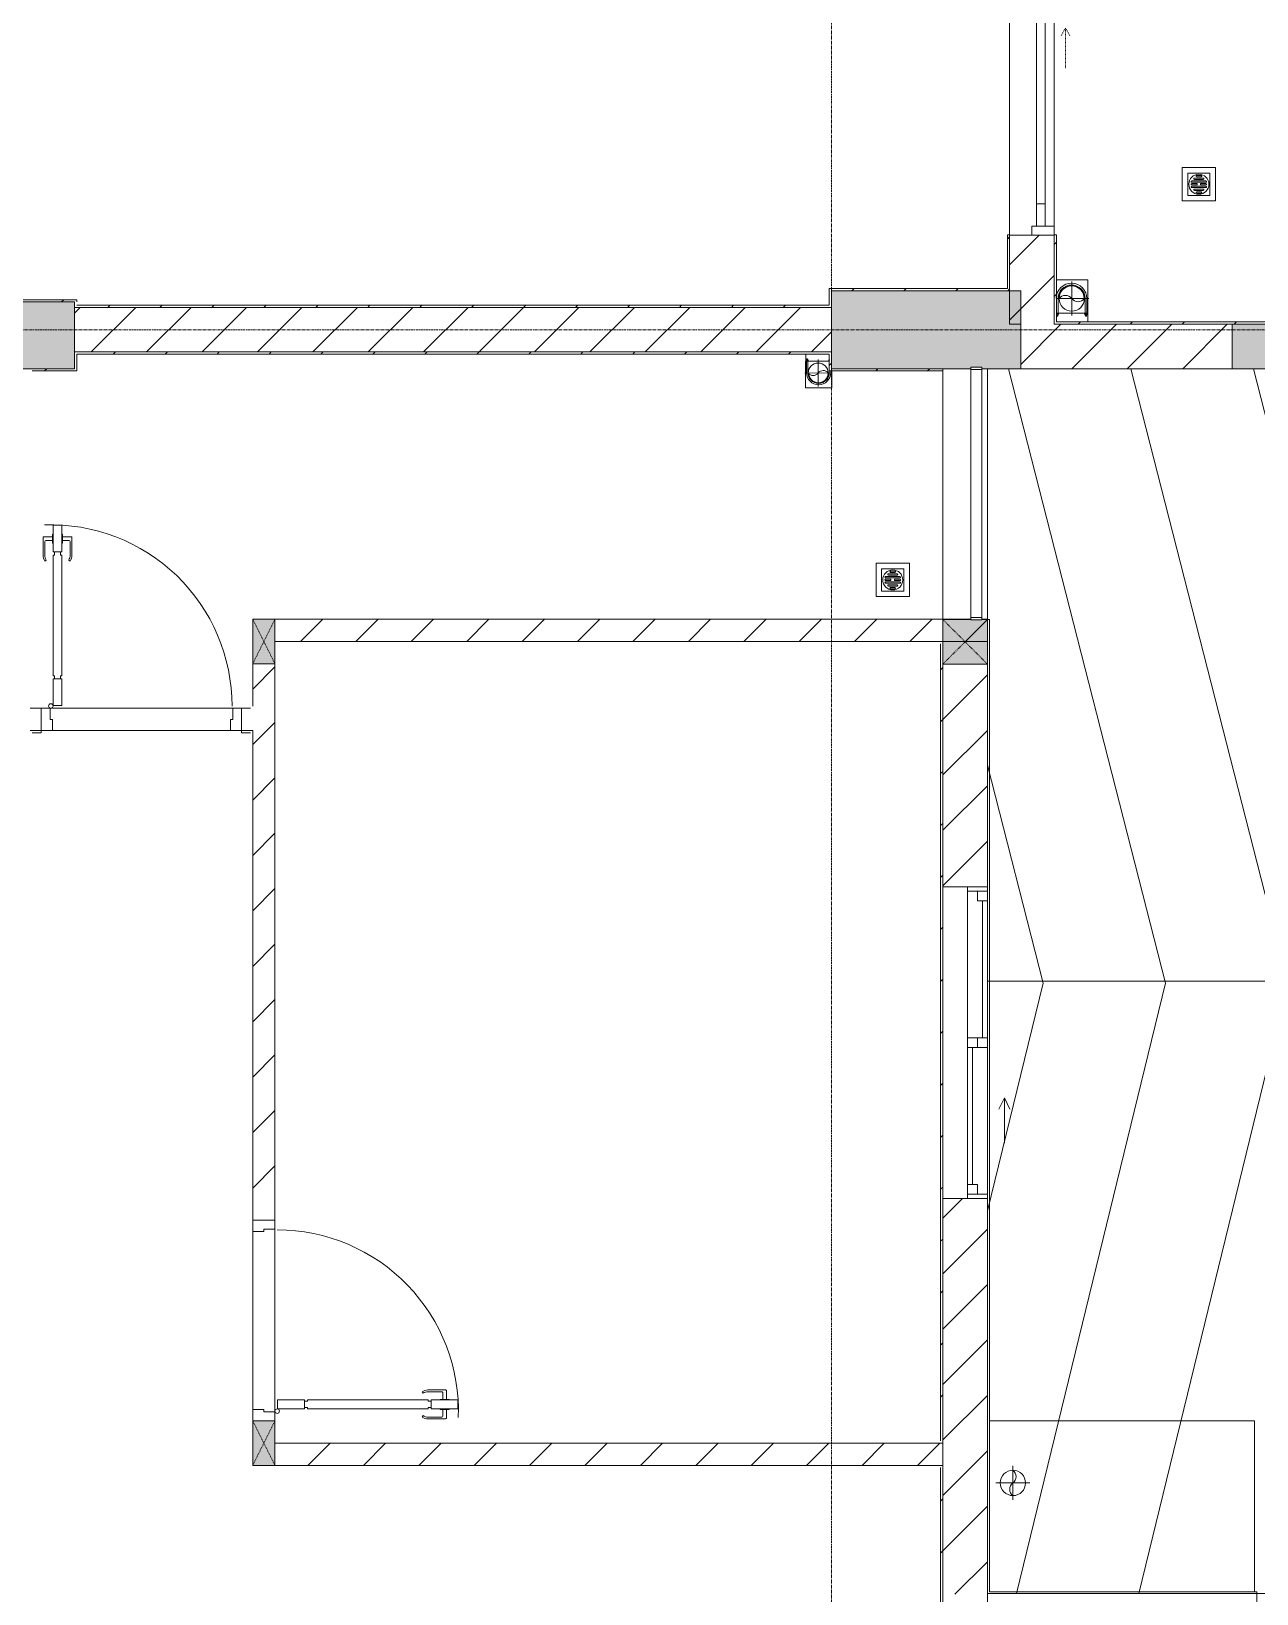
# Model space of a CAD drawing. Header units: millimetres. Extents: x 5359 to 218750, y -16347 to 109893.
# Drawn here: x 49158 to 54663, y 64260 to 71277 of the extents above; entities that cross this region are included whole.
import ezdxf

# ---------------------------------------------------------------- set-up
doc = ezdxf.new("R2010")
doc.units = ezdxf.units.MM
for name, pattern in [('Dash', [6, 3, -3]), ('Grid Line', [22.225, 12.7, -3.175, 3.175, -3.175]), ('IMPORT-CENTER _3_', [10.16, 6.35, -1.27, 1.27, -1.27]), ('IMPORT-Overhead', [3.96875, 2.38125, -1.5875])]:
    doc.linetypes.add(name, pattern=pattern)
for name, color, linetype, lineweight in [('0-1', 7, 'Continuous', 5), ('A-AREA-1', 41, 'IMPORT-Overhead', 9), ('A-DETL-GENF-1', 9, 'Continuous', 9), ('A-DETL-THIN', 151, 'Continuous', 9), ('A-DOOR', 31, 'Continuous', 9), ('A-DOOR-1', 9, 'Continuous', 9), ('A-DOOR-FRAM', 31, 'Continuous', 9), ('A-DOOR-HDLN', 31, 'Dash', 9), ('A-FLOR-1', 9, 'Continuous', 9), ('A-FLOR-HRAL-1', 9, 'Continuous', 9), ('A-GLAZ', 151, 'Continuous', 9), ('A-WALL', 113, 'Continuous', 9), ('A-WALL-1', 53, 'Continuous', 18), ('A-WALL-2', 9, 'Continuous', 9), ('A-WALL-3', 113, 'Continuous', 18), ('A-WALL-PATT-1', 10, 'Continuous', 9), ('A-WALL-PATT-2', 9, 'Continuous', 9), ('A-WALL-PATT-3', 111, 'Continuous', 9), ('G-IMPT', 8, 'Continuous', 9), ('G-IMPT-1', 8, 'IMPORT-CENTER _3_', 9), ('I-WALL-1', 53, 'Continuous', 18), ('M-EQPM', 50, 'Continuous', 9), ('S-COLS', 52, 'Continuous', 9), ('S-COLS-1', 253, 'Continuous', 5), ('S-COLS-2', 53, 'Continuous', 18), ('S-COLS-3', 9, 'Continuous', 9), ('S-COLS-4', 52, 'Continuous', 18), ('S-COLS-5', 52, 'Dash', 9), ('S-COLS-HDLN', 52, 'Dash', 9), ('S-COLS-HDLN-1', 9, 'Dash', 9), ('S-GRID-1', 1, 'Grid Line', 9)]:
    doc.layers.add(name, color=color, linetype=linetype, lineweight=lineweight)
pattern_1 = [(45, (0, 0), (-124.4508, 124.4508), [])]
pattern_2 = [(45, (0, 0), (-116.67262, 116.67262), [])]

# ---------------------------------------------------------------- blocks, each defined once
blk = doc.blocks.new('NCV_TKTC_KET CAU_rvt-1-TKCS_MB ĐỊNH VỊ CỔNG-HÀNG RÀO')
at = {"layer": 'S-COLS-1'}
for points in [[(53427.6, 69761.9), (53602.6, 69761.9), (53602.6, 70111.9), (52752.6, 70111.9), (52752.6, 69761.9), (53377.6, 69761.9), (53377.6, 69769), (53427.6, 69769)], [(48752.6, 69761.9), (49352.6, 69761.9), (49352.6, 70061.9), (48752.6, 70061.9)], [(54927.6, 69761.9), (54952.6, 69761.9), (54952.6, 69961.9), (54927.6, 69961.9), (54927.6, 69956.9), (54877.6, 69956.9), (54877.6, 69961.9), (54552.6, 69961.9), (54552.6, 69761.9), (54877.6, 69761.9)]]:
    blk.add_hatch(color=256, dxfattribs=at).paths.add_polyline_path(points)
at = {"layer": 'A-FLOR-1'}
blk.add_line((53452.6, 68636.9), (53452.6, 69761.9), dxfattribs=at)
at = {"layer": 'S-COLS-2'}
for p, q in [((52752.6, 70111.9), (52752.6, 69761.9)), ((53602.6, 70111.9), (52752.6, 70111.9)), ((53602.6, 69761.9), (53602.6, 70111.9)), ((49352.6, 70061.9), (48752.6, 70061.9)), ((49352.6, 69761.9), (49352.6, 70061.9)), ((54552.6, 69961.9), (54552.6, 69761.9)), ((54877.6, 69961.9), (54552.6, 69961.9)), ((48752.6, 69761.9), (49352.6, 69761.9)), ((52752.6, 69761.9), (53377.6, 69761.9)), ((53427.6, 69761.9), (53602.6, 69761.9)), ((54552.6, 69761.9), (54952.6, 69761.9))]:
    blk.add_line(p, q, dxfattribs=at)
blk = doc.blocks.new('DOOR_CW_01 CANH MO-PANEL KINH - DIW_01-900x2200-CỬA GỖ VÂN LAMINATE-553375-TKCS_MB ĐỊNH VỊ CỔNG-HÀNG RÀO')
at = {"layer": 'A-DETL-GENF-1'}
for p, q in [((-397, -182), (-397, -62)), ((-397, -62), (-357, -62)), ((-357, -62), (-357, -182)), ((-357, -182), (-397, -182)), ((-397, -196), (-391, -196)), ((-397, -738), (-397, -196)), ((-391, -196), (-391, -182)), ((-391, -182), (-363, -182)), ((-363, -182), (-363, -196)), ((-357, -196), (-363, -196)), ((-357, -196), (-357, -738)), ((-442, -737), (-442, -816.5)), ((-434, -799.5), (-434, -737)), ((-433.9, -711.2), (-427.3, -715.8)), ((-397, -738), (-391, -738)), ((-357, -752), (-397, -752)), ((-397, -752), (-397, -872)), ((-391, -752), (-391, -738)), ((-363, -752), (-391, -752)), ((-357, -738), (-363, -738)), ((-363, -738), (-363, -752)), ((-357, -872), (-357, -752)), ((-320.1, -711.2), (-326.7, -715.8)), ((-320, -799.5), (-320, -737)), ((-312, -737), (-312, -816.5)), ((-399, -820.5), (-438, -820.5)), ((-399, -803.5), (-430, -803.5)), ((-399, -792.2), (-399, -831.8)), ((-397, -792.2), (-399, -792.2)), ((-399, -831.8), (-397, -831.8)), ((-397, -792.2), (-397, -831.8)), ((-357, -792.2), (-357, -831.8)), ((-357, -792.2), (-355, -792.2)), ((-355, -831.8), (-357, -831.8)), ((-355, -792.2), (-355, -831.8)), ((-355, -803.5), (-324, -803.5)), ((-355, -820.5), (-316, -820.5)), ((-397, -872), (-357, -872))]:
    blk.add_line(p, q, dxfattribs=at)
blk.add_circle((-407, -60), 10, dxfattribs=at)
for centre, radius, start, end in [((-407, -60), 814, 268, 0), ((-397, -737), 45, 145, 180), ((-397, -737), 37, 145, 180), ((-357, -737), 37, 0, 35), ((-357, -737), 45, 360, 35), ((-438, -816.5), 4, 180, 270), ((-430, -799.5), 4, 180, 270), ((-324, -799.5), 4, 270, 0), ((-316, -816.5), 4, 270, 0)]:
    blk.add_arc(centre, radius, start, end, dxfattribs=at)
at = {"layer": 'A-DOOR-1'}
for p, q in [((-450, -50), (-450, 50)), ((-450, 50), (-400, 50)), ((-400, 50), (-400, 0)), ((400, 0), (400, 50)), ((400, 50), (450, 50)), ((450, 50), (450, -50)), ((-410, -50), (-450, -50)), ((-410, 0), (-410, -50)), ((-400, 0), (-410, 0)), ((-407, -50), (-382, -50)), ((410, 0), (400, 0)), ((410, -50), (410, 0)), ((450, -50), (410, -50))]:
    blk.add_line(p, q, dxfattribs=at)
blk = doc.blocks.new('Railing - 50 x 10mm-457210-TKCS_MB ĐỊNH VỊ CỔNG-HÀNG RÀO')
at = {"layer": 'A-FLOR-HRAL-1'}
for p, q in [((25, 5), (-25, 5)), ((-25, 5), (-25, -5)), ((25, -5), (25, 5)), ((-25, -5), (25, -5))]:
    blk.add_line(p, q, dxfattribs=at)
blk = doc.blocks.new('Railing - Railing-641410-TKCS_MB ĐỊNH VỊ CỔNG-HÀNG RÀO')
at = {"layer": 'A-FLOR-HRAL-1'}
for p, q in [((30469.2, 60498.3), (30469.2, 59383.3)), ((30519.2, 59383.3), (30519.2, 60498.3))]:
    blk.add_line(p, q, dxfattribs=at)
at = {"extrusion": (0, 0, -1), "zscale": -1}
for p in [(-30494.2, 60503.3), (-30494.2, 59378.3)]:
    blk.add_blockref('Railing - 50 x 10mm-457210-TKCS_MB ĐỊNH VỊ CỔNG-HÀNG RÀO', p, dxfattribs=at)
blk = doc.blocks.new('G1_SOF - BO TRU - 100x200-V26-TKCS_MB ĐỊNH VỊ CỔNG-HÀNG RÀO')
at = {"layer": 'S-COLS-3'}
blk.add_hatch(color=256, dxfattribs=at).paths.add_polyline_path([(-50, -100), (50, -100), (50, 100), (-50, 100)])
at = {"layer": 'S-COLS-2'}
for p, q in [((-50, 100), (50, 100)), ((-50, -100), (-50, 100)), ((50, 100), (50, -100)), ((50, -100), (-50, -100))]:
    blk.add_line(p, q, dxfattribs=at)
at = {"layer": 'S-COLS-HDLN-1'}
for p, q in [((50, -100), (-50, 100)), ((-50, -100), (50, 100))]:
    blk.add_line(p, q, dxfattribs=at)
blk = doc.blocks.new('DOOR_CW_01 CANH MO-PANEL KINH - DIG_01-900x2200-CỬA NHÔM KÍNH-400868-TKCS_MB ĐỊNH VỊ CỔNG-HÀNG RÀO')
at = {"layer": 'A-DETL-GENF-1'}
for p, q in [((-397, 872), (-357, 872)), ((-397, 752), (-397, 872)), ((-357, 872), (-357, 752)), ((-442, 737), (-442, 816.5)), ((-399, 820.5), (-438, 820.5)), ((-434, 799.5), (-434, 737)), ((-399, 803.5), (-430, 803.5)), ((-399, 831.8), (-397, 831.8)), ((-399, 792.2), (-399, 831.8)), ((-397, 792.2), (-399, 792.2)), ((-397, 792.2), (-397, 831.8)), ((-357, 792.2), (-357, 831.8)), ((-355, 831.8), (-357, 831.8)), ((-357, 792.2), (-355, 792.2)), ((-355, 792.2), (-355, 831.8)), ((-355, 820.5), (-316, 820.5)), ((-355, 803.5), (-324, 803.5)), ((-320, 799.5), (-320, 737)), ((-312, 737), (-312, 816.5)), ((-433.9, 711.2), (-427.3, 715.8)), ((-357, 752), (-397, 752)), ((-397, 738), (-391, 738)), ((-397, 738), (-397, 196)), ((-363, 752), (-391, 752)), ((-391, 752), (-391, 738)), ((-363, 738), (-363, 752)), ((-357, 738), (-363, 738)), ((-357, 196), (-357, 738)), ((-320.1, 711.2), (-326.7, 715.8)), ((-397, 196), (-391, 196)), ((-357, 182), (-397, 182)), ((-397, 182), (-397, 62)), ((-391, 196), (-391, 182)), ((-391, 182), (-363, 182)), ((-357, 196), (-363, 196)), ((-363, 182), (-363, 196)), ((-357, 62), (-357, 182)), ((-397, 62), (-357, 62))]:
    blk.add_line(p, q, dxfattribs=at)
blk.add_circle((-407, 60), 10, dxfattribs=at)
for centre, radius, start, end in [((-407, 60), 814, 360, 92), ((-438, 816.5), 4, 90, 180), ((-430, 799.5), 4, 90, 180), ((-324, 799.5), 4, 360, 90), ((-316, 816.5), 4, 0, 90), ((-397, 737), 45, 180, 215), ((-397, 737), 37, 180, 215), ((-357, 737), 37, 325, 0), ((-357, 737), 45, 325, 0)]:
    blk.add_arc(centre, radius, start, end, dxfattribs=at)
at = {"layer": 'A-DOOR-1'}
for p, q in [((-410, 50), (-450, 50)), ((-450, 50), (-450, -50)), ((-410, 0), (-410, 50)), ((-400, 0), (-410, 0)), ((-407, 50), (-382, 50)), ((-400, -50), (-400, 0)), ((410, 0), (400, 0)), ((400, 0), (400, -50)), ((450, 50), (410, 50)), ((410, 50), (410, 0)), ((450, -50), (450, 50)), ((-450, -50), (-400, -50)), ((400, -50), (450, -50))]:
    blk.add_line(p, q, dxfattribs=at)
blk = doc.blocks.new('NCV_TKTC_TANG 1_rvt-1-TKCS_MB ĐỊNH VỊ CỔNG-HÀNG RÀO')
at = {"layer": 'A-WALL-PATT-1'}
h = blk.add_hatch(dxfattribs=at)
h.set_pattern_fill('FP_2', color=256, style=0, pattern_type=2)
h.set_pattern_definition(pattern_1)
h.paths.add_polyline_path([(53452.6, 68536.9), (53452.6, 68636.9), (53427.6, 68636.9), (53427.6, 68634), (53377.6, 68634), (53377.6, 68636.9), (50252.6, 68636.9), (50252.6, 68536.9), (53427.6, 68536.9)])
h = blk.add_hatch(dxfattribs=at)
h.set_pattern_fill('FP_2', color=256, style=0, pattern_type=2)
h.set_pattern_definition(pattern_1)
h.paths.add_polyline_path([(50152.6, 64936.9), (50152.6, 64936.9), (50153, 65036.9), (50152.6, 65037.4)])
h.paths.add_polyline_path([(50152.6, 65937.4), (50252.6, 65937.4), (50252.6, 68436.9), (50152.6, 68436.9), (50152.6, 66497.8)])
h = blk.add_hatch(dxfattribs=at)
h.set_pattern_fill('FP_2', color=256, style=0, pattern_type=2)
h.set_pattern_definition(pattern_1)
h.paths.add_polyline_path([(50152.6, 64836.9), (50152.6, 64837), (50152.6, 64936.9)])
h.paths.add_polyline_path([(50252.6, 64836.9), (53252.6, 64836.9), (53252.6, 64936.9), (50252.6, 64936.9)])
at = {"layer": 'A-WALL-PATT-2'}
h = blk.add_hatch(dxfattribs=at)
h.set_pattern_fill('FP_3', color=256, style=0, pattern_type=2)
h.set_pattern_definition(pattern_2)
h.paths.add_polyline_path([(53542.6, 70121.9), (53552.6, 70121.9), (53552.6, 70362.4), (53542.6, 70362.4)])
h.paths.add_polyline_path([(53552.6, 72862.4), (53552.6, 73226.9), (53542.6, 73226.9), (53542.6, 72862.4)])
h = blk.add_hatch(dxfattribs=at)
h.set_pattern_fill('FP_3', color=256, style=0, pattern_type=2)
h.set_pattern_definition(pattern_2)
h.paths.add_polyline_path([(53752.6, 69961.9), (53762.6, 69961.9), (53762.6, 70362.4), (53752.6, 70361.9)])
h.paths.add_polyline_path([(53762.6, 72862.4), (53762.6, 73226.9), (53752.6, 73226.9), (53752.6, 72862.4)])
h = blk.add_hatch(dxfattribs=at)
h.set_pattern_fill('FP_3', color=256, style=0, pattern_type=2)
h.set_pattern_definition(pattern_2)
h.paths.add_polyline_path([(52752.6, 70111.9), (53552.6, 70111.9), (53552.6, 70121.9), (52742.6, 70121.9), (52742.6, 70111.9)])
h = blk.add_hatch(dxfattribs=at)
h.set_pattern_fill('FP_3', color=256, style=0, pattern_type=2)
h.set_pattern_definition(pattern_2)
h.paths.add_polyline_path([(49362.6, 70061.9), (49362.6, 70071.9), (48752.6, 70071.9), (48752.6, 70061.9), (49352.6, 70061.9)])
h = blk.add_hatch(dxfattribs=at)
h.set_pattern_fill('FP_3', color=256, style=0, pattern_type=2)
h.set_pattern_definition(pattern_2)
h.paths.add_polyline_path([(52742.6, 70036.9), (52742.6, 70046.9), (49362.6, 70046.9), (49362.6, 70036.9), (52565.7, 70036.9)])
h = blk.add_hatch(dxfattribs=at)
h.set_pattern_fill('FP_3', color=256, style=0, pattern_type=2)
h.set_pattern_definition(pattern_2)
h.paths.add_polyline_path([(53762.6, 69961.9), (54742.6, 69961.9), (54742.6, 69971.9), (53762.6, 69971.9)])
h = blk.add_hatch(dxfattribs=at)
h.set_pattern_fill('FP_3', color=256, style=0, pattern_type=2)
h.set_pattern_definition(pattern_2)
h.paths.add_polyline_path([(52742.6, 69826.9), (52752.6, 69826.9), (52752.6, 69836.9), (49352.6, 69836.9), (49352.6, 69826.9), (52565.7, 69826.9)])
h = blk.add_hatch(dxfattribs=at)
h.set_pattern_fill('FP_3', color=256, style=0, pattern_type=2)
h.set_pattern_definition(pattern_2)
h.paths.add_polyline_path([(52752.6, 69751.9), (52752.6, 69826.9), (52742.6, 69826.9), (52742.6, 69751.9)])
h = blk.add_hatch(dxfattribs=at)
h.set_pattern_fill('FP_3', color=256, style=0, pattern_type=2)
h.set_pattern_definition(pattern_2)
h.paths.add_polyline_path([(49162.6, 69751.9), (49352.6, 69751.9), (49352.6, 69761.9), (49162.6, 69761.9)])
h = blk.add_hatch(dxfattribs=at)
h.set_pattern_fill('FP_3', color=256, style=0, pattern_type=2)
h.set_pattern_definition(pattern_2)
h.paths.add_polyline_path([(53170.9, 69751.9), (53252.6, 69751.9), (53252.6, 69761.9), (52752.6, 69761.9), (52752.6, 69751.9)])
h = blk.add_hatch(dxfattribs=at)
h.set_pattern_fill('FP_3', color=256, style=0, pattern_type=2)
h.set_pattern_definition(pattern_2)
h.paths.add_polyline_path([(53242.6, 64936.9), (53252.6, 64936.9), (53252.6, 68526.9), (53242.6, 68526.9), (53242.6, 64946.9)])
h = blk.add_hatch(dxfattribs=at)
h.set_pattern_fill('FP_3', color=256, style=0, pattern_type=2)
h.set_pattern_definition(pattern_2)
h.paths.add_polyline_path([(53252.6, 61962), (53252.6, 62085.3), (53242.6, 62085.3), (53242.6, 61962)])
h.paths.add_polyline_path([(53242.6, 63885.3), (53252.6, 63885.3), (53252.6, 64826.9), (53242.6, 64826.9), (53242.6, 64032.2)])
at = {"layer": 'A-FLOR-1'}
for p, q in [((53552.6, 70362.4), (53552.6, 72861.9)), ((53552.6, 72860.3), (53552.6, 70362.4)), ((53752.6, 70401.9), (53752.6, 71561.9)), ((53252.6, 68526.9), (53252.6, 68536.9)), ((50052.6, 68136.9), (49252.6, 68136.9)), ((50252.6, 65897.4), (50252.6, 65077.4)), ((50152.6, 65087.4), (50152.6, 65887.4)), ((53252.6, 64826.9), (53252.6, 64836.9))]:
    blk.add_line(p, q, dxfattribs=at)
at = {"layer": 'A-WALL-1'}
for p, q in [((53377.6, 68636.9), (53252.6, 68636.9)), ((53452.6, 68636.9), (53427.6, 68636.9)), ((53452.6, 68536.9), (53452.6, 68636.9)), ((50252.6, 68536.9), (53452.6, 68536.9)), ((50152.6, 68436.9), (50152.6, 68247)), ((49202.6, 68236.9), (49152.6, 68236.9)), ((50142.6, 68236.9), (50102.6, 68236.9)), ((49152.6, 68136.9), (49162.6, 68136.9)), ((50152.6, 64936.9), (50152.6, 64836.9)), ((53252.6, 64936.9), (50252.6, 64936.9)), ((53252.6, 64836.9), (53252.6, 64936.9)), ((50252.6, 64836.9), (53252.6, 64836.9))]:
    blk.add_line(p, q, dxfattribs=at)
at = {"layer": 'A-WALL-2'}
for p, q in [((53252.6, 68636.9), (53252.6, 69751.9)), ((53452.6, 69761.9), (53452.6, 68636.9)), ((53252.6, 68636.9), (50252.6, 68636.9)), ((50252.6, 65937.4), (50252.6, 68436.9)), ((49242.6, 68236.9), (50062.6, 68236.9)), ((49202.6, 68137), (49162.6, 68137)), ((49162.6, 68136.9), (49202.6, 68136.9)), ((50052.6, 68136.9), (49252.6, 68136.9)), ((50152.6, 68137), (50102.6, 68137)), ((50102.6, 68136.9), (50152.6, 68136.9)), ((50152.6, 68127), (50152.6, 68137)), ((50152.6, 68127), (50152.6, 65937.4)), ((50252.6, 65897.4), (50252.6, 65077.4)), ((50152.6, 65087.4), (50152.6, 65887.4)), ((50152.6, 65037.4), (50152.6, 64936.9))]:
    blk.add_line(p, q, dxfattribs=at)
at = {"layer": 'I-WALL-1'}
for p, q in [((53542.6, 70362.4), (53542.6, 70121.9)), ((53552.6, 70362.4), (53542.6, 70362.4)), ((53552.6, 70121.9), (53552.6, 70362.4)), ((53762.6, 70362.4), (53752.6, 70362.4)), ((53752.6, 70361.9), (53752.6, 69961.9)), ((53762.6, 69971.9), (53762.6, 70362.4)), ((53542.6, 70121.9), (52742.6, 70121.9)), ((52742.6, 70121.9), (52742.6, 70111.9)), ((52742.6, 70111.9), (52742.6, 70046.9)), ((52752.6, 70111.9), (53552.6, 70111.9)), ((52752.6, 70036.9), (52752.6, 70111.9)), ((53552.6, 70111.9), (53552.6, 70121.9)), ((49362.6, 70071.9), (48752.6, 70071.9)), ((48752.6, 70061.9), (49352.6, 70061.9)), ((49362.6, 70061.9), (49362.6, 70071.9)), ((52742.6, 70046.9), (49362.6, 70046.9)), ((49362.6, 70036.9), (52742.6, 70036.9)), ((52742.6, 70036.9), (52752.6, 70036.9)), ((53752.6, 69961.9), (53762.6, 69961.9)), ((54742.6, 69971.9), (53762.6, 69971.9)), ((53762.6, 69961.9), (54742.6, 69961.9)), ((52752.6, 69836.9), (49352.6, 69836.9)), ((49352.6, 69836.9), (49352.6, 69826.9)), ((49352.6, 69826.9), (49352.6, 69761.9)), ((49362.6, 69826.9), (52742.6, 69826.9)), ((49362.6, 69751.9), (49362.6, 69826.9)), ((52742.6, 69826.9), (52742.6, 69751.9)), ((52752.6, 69826.9), (52752.6, 69836.9)), ((52752.6, 69761.9), (52752.6, 69826.9)), ((49352.6, 69761.9), (49162.6, 69761.9)), ((49162.6, 69751.9), (49352.6, 69751.9)), ((49352.6, 69751.9), (49362.6, 69751.9)), ((52742.6, 69751.9), (52752.6, 69751.9)), ((53252.6, 69761.9), (52752.6, 69761.9)), ((52752.6, 69751.9), (53252.6, 69751.9)), ((53252.6, 69751.9), (53252.6, 69761.9)), ((53242.6, 68526.9), (53242.6, 64946.9)), ((53252.6, 64936.9), (53252.6, 68526.9)), ((49202.6, 68127), (49202.6, 68136.9)), ((50102.6, 68136.9), (50102.6, 68127)), ((49162.6, 68127), (49202.6, 68127)), ((50102.6, 68127), (50143, 68127)), ((53242.6, 64936.9), (53252.6, 64936.9)), ((53242.6, 64826.9), (53242.6, 63885.3)), ((53252.6, 63885.3), (53252.6, 64826.9))]:
    blk.add_line(p, q, dxfattribs=at)
at = {"layer": 'A-DOOR-1'}
blk.add_blockref('DOOR_CW_01 CANH MO-PANEL KINH - DIG_01-900x2200-CỬA NHÔM KÍNH-400868-TKCS_MB ĐỊNH VỊ CỔNG-HÀNG RÀO', (49652.6, 68186.9), dxfattribs=at)
at = {"layer": 'A-DOOR-1', "rotation": 90.00000000000118}
blk.add_blockref('DOOR_CW_01 CANH MO-PANEL KINH - DIW_01-900x2200-CỬA GỖ VÂN LAMINATE-553375-TKCS_MB ĐỊNH VỊ CỔNG-HÀNG RÀO', (50202.6, 65487.4), dxfattribs=at)
at = {"layer": 'A-FLOR-HRAL-1'}
blk.add_blockref('Railing - Railing-641410-TKCS_MB ĐỊNH VỊ CỔNG-HÀNG RÀO', (22908.5, 9260.7), dxfattribs=at)
at = {"layer": 'S-COLS-3', "rotation": 180}
for p in [(50202.6, 68536.9), (50202.6, 64936.9)]:
    blk.add_blockref('G1_SOF - BO TRU - 100x200-V26-TKCS_MB ĐỊNH VỊ CỔNG-HÀNG RÀO', p, dxfattribs=at)
blk = doc.blocks.new('1_FAMILY RVT - W01-WxH 1400x1400xmm-389822-TKCS_MB ĐỊNH VỊ CỔNG-HÀNG RÀO')
at = {"layer": 'A-GLAZ'}
for p, q in [((248.4, 172.39), (299.2, 197.79)), ((248.4, 172.39), (299.2, 146.99)), ((248.4, 172.39), (451.6, 172.39)), ((-700, 96.19), (-700, -103.81)), ((700, 96.19), (-700, 96.19)), ((-700, 96.19), (-636.5, 96.19)), ((-680.95, 96.19), (-680.95, 7.29)), ((-636.5, 96.19), (-22.225, 96.19)), ((-636.5, 96.19), (-636.5, 51.74)), ((-636.5, 73.965), (-22.225, 73.965)), ((-22.225, 7.29), (-22.225, 96.19)), ((-22.225, 96.19), (22.225, 96.19)), ((22.225, 96.19), (680.95, 96.19)), ((22.225, 96.19), (22.225, 7.29)), ((680.95, 96.19), (700, 96.19)), ((680.95, 96.19), (680.95, 7.29)), ((700, -103.81), (700, 96.19)), ((-700, 7.29), (-680.95, 7.29)), ((-636.5, 51.74), (-680.95, 51.74)), ((-680.95, 7.29), (-22.225, 7.29)), ((22.225, 51.74), (-22.225, 51.74)), ((-22.225, 7.29), (22.225, 7.29)), ((22.225, 29.515), (636.5, 29.515)), ((22.225, 7.29), (636.5, 7.29)), ((636.5, 51.74), (636.5, 7.29)), ((680.95, 51.74), (636.5, 51.74)), ((636.5, 7.29), (700, 7.29)), ((-700, -103.81), (700, -103.81))]:
    blk.add_line(p, q, dxfattribs=at)
blk = doc.blocks.new('TKTC_XREF_251221_MB TANG 1 - TKTC_XREF_260130_MB TANG 1_dwg_THU NUOC - THU NUOC-444531-TKCS_MB TẦNG 1-4202124-TKCS_MB ĐỊNH VỊ CỔNG-HÀNG RÀO')
at = {"layer": 'M-EQPM'}
for p, q in [((-23.3, 10.8), (40.9, 10.8)), ((40.9, 4.8), (-23.3, 4.8)), ((-11, 23.3), (28.5, 23.3)), ((28.5, 17.3), (-11, 17.3)), ((-1.1, 35.6), (18.5, 35.6)), ((18.5, 29.6), (-1.1, 29.6)), ((-23.3, -13.6), (40.9, -13.6)), ((40.9, -19.6), (-23.3, -19.6)), ((-11, -26.1), (28.5, -26.1)), ((28.5, -32.1), (-11, -32.1)), ((-1.1, -38.5), (18.5, -38.5)), ((18.5, -44.5), (-1.1, -44.5))]:
    blk.add_line(p, q, dxfattribs=at)
at = {"layer": 'M-EQPM', "flags": 128}
for points in [[(83.7, -79.4), (83.7, 70.6), (-66.3, 70.6), (-66.3, -79.4)], [(58.7, -54.4), (58.7, 45.6), (-41.3, 45.6), (-41.3, -54.4)]]:
    blk.add_lwpolyline(points, close=True, dxfattribs=at)
for points in [[(-23.3, -1.2), (0.7, -1.2), (0.7, -7.2), (-23.3, -7.2)], [(40.9, -7.2), (16.7, -7.2), (16.7, -1.2), (40.9, -1.2)]]:
    blk.add_lwpolyline(points, dxfattribs=at)
at = {"layer": 'M-EQPM'}
for centre, radius, start, end in [((8.7, -4.4), 45, 360, 180), ((8.7, -4.4), 45, 360, 180), ((-23.3, 7.8), 3, 90, 270), ((-11, 20.3), 3, 90, 270), ((-1.1, 32.6), 3, 90, 270), ((18.5, 32.6), 3, 270, 90), ((28.5, 20.3), 3, 270, 90), ((40.9, 7.8), 3, 270, 90), ((8.7, -4.4), 45, 180, 360), ((8.7, -4.4), 45, 180, 360), ((-23.3, -4.2), 3, 90, 270), ((-23.3, -16.6), 3, 90, 270), ((-11, -29.1), 3, 90, 270), ((-1.1, -41.5), 3, 90, 270), ((18.5, -41.5), 3, 270, 90), ((28.5, -29.1), 3, 270, 90), ((40.9, -4.2), 3, 270, 90), ((40.9, -16.6), 3, 270, 90)]:
    blk.add_arc(centre, radius, start, end, dxfattribs=at)
blk = doc.blocks.new('TKTC_XREF_251221_MB TANG 1 - TKTC_XREF_260130_MB TANG 1_dwg_CUM U_DN100-V105-TKCS_MB ĐỊNH VỊ CỔNG-HÀNG RÀO')
at = {"layer": 'G-IMPT'}
blk.add_hatch(color=256, dxfattribs=at).paths.add_polyline_path([(0, 61), (15.8, 58.9), (30.5, 52.8), (43.1, 43.1), (52.8, 30.5), (58.9, 15.8), (61, 0), (58.9, -15.8), (52.8, -30.5), (43.1, -43.1), (26.1, -54.7), (15.8, -58.9), (0, -61), (0, -57), (15.7, -54.7), (28.5, -49.4), (40.3, -40.3), (49.4, -28.5), (55.1, -14.8), (57, 0), (55.1, 14.8), (49.4, 28.5), (40.3, 40.3), (28.5, 49.4), (14.8, 55.1), (0, 57)])
for p, q in [((-79.1, 66.6), (-79.1, 63.4)), ((-76.6, 66.6), (-76.6, 63.4)), ((-74.6, 66.6), (-74.6, 63.4)), ((-72.7, 69.3), (-72.7, 60.7)), ((-66.9, 67.9), (-71.7, 67.9)), ((-66.9, 62.1), (-71.7, 62.1)), ((-65, 69), (0, 69)), ((-79.1, -63.4), (-79.1, -66.6)), ((-76.6, -63.4), (-76.6, -66.6)), ((-74.6, -63.4), (-74.6, -66.6)), ((-72.7, -60.7), (-72.7, -68.3)), ((-66.9, -62.1), (-71.7, -62.1)), ((-66.9, -67.9), (-71.7, -67.9))]:
    blk.add_line(p, q, dxfattribs=at)
at = {"layer": 'G-IMPT', "flags": 128}
for points in [[(-71.7, 59.2), (-66.9, 59.2), (-66.9, 70.8), (-71.7, 70.8)], [(-66.9, 70.8), (-66.9, 72.7), (-65, 72.7), (-65, 57.3), (-66.9, 57.3), (-66.9, 59.2)], [(-72.7, 67.6), (-78.1, 67.6), (-78.1, 62.4), (-72.7, 62.4)], [(-65, 61), (0, 61), (0, 57)], [(-72.7, -62.4), (-78.1, -62.4), (-78.1, -67.6), (-72.7, -67.6)], [(-66.9, -68.3), (-66.9, -59.2), (-71.7, -59.2)], [(-66.9, -59.2), (-66.9, -57.3), (-65, -57.3), (-65, -68.3)], [(-65, -61), (0, -61), (0, -57)]]:
    blk.add_lwpolyline(points, dxfattribs=at)
at = {"layer": 'G-IMPT'}
for centre, radius, start, end in [((-71.1, 69.3), 1.56, 112.61986, 247.38014), ((-78.1, 66.6), 0.96, 90, 180), ((-78.1, 63.4), 0.96, 180, 270), ((-67.9, 65), 4.8, 143.1301, 216.8699), ((-71.1, 60.7), 1.56, 112.61986, 247.38014), ((0, 0), 69, 271.95476, 90), ((0, 0), 61, 270, 90), ((0, 0), 57, 270, 90), ((-78.1, -63.4), 0.96, 90, 180), ((-78.1, -66.6), 0.96, 180, 270), ((-71.1, -60.7), 1.56, 112.61986, 247.38014), ((-67.9, -65), 4.8, 143.1301, 216.8699)]:
    blk.add_arc(centre, radius, start, end, dxfattribs=at)
blk = doc.blocks.new('TKTC_XREF_251221_MB TANG 1 - TKTC_XREF_260130_MB TANG 1_dwg_$cc-V106-TKCS_MB ĐỊNH VỊ CỔNG-HÀNG RÀO')
at = {"layer": 'G-IMPT'}
blk.add_circle((0, 0), 0.5, dxfattribs=at)
for centre, radius, start, end in [((0, 0), 0.5, 90, 270), ((0.188, 0.25), 0.313, 126.8699, 233.1301), ((-0.188, -0.25), 0.313, 306.8699, 53.1301)]:
    blk.add_arc(centre, radius, start, end, dxfattribs=at)
at = {"layer": 'G-IMPT-1'}
for p, q in [((-0.673, 0), (0.673, 0)), ((0, -0.673), (0, 0.607))]:
    blk.add_line(p, q, dxfattribs=at)
blk = doc.blocks.new('TKTC_XREF_251221_MB TANG 1 - TKTC_XREF_260130_MB TANG 1_dwg_$cc-V107-TKCS_MB ĐỊNH VỊ CỔNG-HÀNG RÀO')
at = {"layer": 'G-IMPT'}
blk.add_circle((0, 0), 0.5, dxfattribs=at)
for centre, radius, start, end in [((0, 0), 0.5, 90, 270), ((0.188, 0.25), 0.313, 126.8699, 233.1301), ((-0.188, -0.25), 0.313, 306.8699, 53.1301)]:
    blk.add_arc(centre, radius, start, end, dxfattribs=at)
at = {"layer": 'G-IMPT-1'}
for p, q in [((0, -0.673), (0, 0.673)), ((-0.673, 0), (0.673, 0))]:
    blk.add_line(p, q, dxfattribs=at)
blk = doc.blocks.new('TKTC_XREF_251221_MB TANG 1 - TKTC_XREF_260130_MB TANG 1_dwg_CUM U_DN100-V144-TKCS_MB ĐỊNH VỊ CỔNG-HÀNG RÀO')
at = {"layer": 'G-IMPT'}
blk.add_hatch(color=256, dxfattribs=at).paths.add_polyline_path([(61, 0), (58.9, -15.8), (52.8, -30.5), (43.1, -43.1), (30.5, -52.8), (15.8, -58.9), (0, -61), (0, -57), (14.8, -55.1), (28.5, -49.4), (40.3, -40.3), (49.4, -28.5), (55.1, -14.8), (57, 0), (55.1, 14.8), (49.4, 28.5), (40.3, 40.3), (28.5, 49.4), (14.8, 55.1), (0, 57), (0, 61), (15.8, 58.9), (30.5, 52.8), (43.1, 43.1), (52.8, 30.5), (58.9, 15.8)])
for p, q in [((-79.1, 66.6), (-79.1, 63.4)), ((-76.6, 66.6), (-76.6, 63.4)), ((-74.6, 66.6), (-74.6, 63.4)), ((-72.7, 69.3), (-72.7, 60.7)), ((-66.9, 67.9), (-71.7, 67.9)), ((-66.9, 62.1), (-71.7, 62.1)), ((-65, 69), (0, 69)), ((-66.9, -59.2), (-71.7, -59.2)), ((-10.1, -69), (0, -69))]:
    blk.add_line(p, q, dxfattribs=at)
at = {"layer": 'G-IMPT', "flags": 128}
for points in [[(-72.7, 67.6), (-78.1, 67.6), (-78.1, 62.4), (-72.7, 62.4)], [(-71.7, 59.2), (-66.9, 59.2), (-66.9, 70.8), (-71.7, 70.8)], [(-66.9, 70.8), (-66.9, 72.7), (-65, 72.7), (-65, 57.3), (-66.9, 57.3), (-66.9, 59.2)], [(-65, 61), (0, 61), (0, 57)], [(-66.9, -59.2), (-66.9, -57.3), (-65, -57.3), (-65, -61.1)], [(-10.1, -61), (0, -61), (0, -57)]]:
    blk.add_lwpolyline(points, dxfattribs=at)
at = {"layer": 'G-IMPT'}
for centre, radius, start, end in [((-78.1, 66.6), 0.96, 90, 180), ((-78.1, 63.4), 0.96, 180, 270), ((-71.1, 69.3), 1.56, 112.61986, 247.38014), ((-67.9, 65), 4.8, 143.1301, 216.8699), ((-71.1, 60.7), 1.56, 112.61986, 247.38014), ((0, 0), 69, 270, 90), ((0, 0), 61, 270, 90), ((0, 0), 57, 270, 90), ((-71.1, -60.7), 1.56, 112.61986, 247.38014)]:
    blk.add_arc(centre, radius, start, end, dxfattribs=at)
blk = doc.blocks.new('TKTC_XREF_251221_MB TANG 1 - TKTC_XREF_260130_MB TANG 1_dwg_$cc-4202114-TKCS_MB ĐỊNH VỊ CỔNG-HÀNG RÀO')
at = {"layer": 'G-IMPT'}
blk.add_circle((0, 0), 0.5, dxfattribs=at)
for centre, radius, start, end in [((0, 0), 0.5, 90, 270), ((0.188, 0.25), 0.313, 126.8699, 233.1301), ((-0.188, -0.25), 0.313, 306.8699, 53.1301)]:
    blk.add_arc(centre, radius, start, end, dxfattribs=at)
at = {"layer": 'G-IMPT-1'}
for p, q in [((-0.673, 0), (0.673, 0)), ((0, -0.673), (0, 0.673))]:
    blk.add_line(p, q, dxfattribs=at)
blk = doc.blocks.new('TKTC_XREF_251221_MB TANG 1 - TKTC_XREF_260130_MB TANG 1_dwg-4202109-TKCS_MB ĐỊNH VỊ CỔNG-HÀNG RÀO')
at = {"layer": 'G-IMPT'}
for p, q in [((-149389.1, -331334.8), (-149248.6, -331334.8)), ((-150514.9, -331519.7), (-150514.9, -331551.3)), ((-150514.9, -331551.3), (-150409.1, -331551.3)), ((-149699, -332711.3), (-149699, -331584.7))]:
    blk.add_line(p, q, dxfattribs=at)
at = {"layer": 'G-IMPT', "flags": 128}
for points in [[(-149248.6, -331334.8), (-149248.6, -331185.1), (-149389.1, -331185.1)], [(-149389.1, -331334.9), (-149248.3, -331334.9), (-149248.6, -331374.7)], [(-150409.1, -331551.3), (-150516.7, -331551.3), (-150516.7, -331671.3)], [(-150516.7, -331671.3), (-150397.1, -331671.3), (-150397.1, -331594.7)], [(-148499.1, -337078.1), (-148499.1, -336309.7), (-149689, -336309.7)]]:
    blk.add_lwpolyline(points, dxfattribs=at)
at = {"extrusion": (0, 0, -1), "zscale": -1}
for p in [(148740.4, -330752), (150115.4, -332528.9)]:
    blk.add_blockref('TKTC_XREF_251221_MB TANG 1 - TKTC_XREF_260130_MB TANG 1_dwg_THU NUOC - THU NUOC-444531-TKCS_MB TẦNG 1-4202124-TKCS_MB ĐỊNH VỊ CỔNG-HÀNG RÀO', p, dxfattribs=at)
at = {"extrusion": (0, 0, -1)}
for name, p, xscale, yscale, zscale, rotation in [('TKTC_XREF_251221_MB TANG 1 - TKTC_XREF_260130_MB TANG 1_dwg_CUM U_DN100-V105-TKCS_MB ĐỊNH VỊ CỔNG-HÀNG RÀO', (149321, -331269.8), 0.9975000000000006, 0.9975000000000006, -0.9975000000000006, 90.00099133829468), ('TKTC_XREF_251221_MB TANG 1 - TKTC_XREF_260130_MB TANG 1_dwg_$cc-V106-TKCS_MB ĐỊNH VỊ CỔNG-HÀNG RÀO', (149320.1, -331269.8), 113.7150000000073, 113.7150000000073, -113.7150000000073, 269.9990086637467), ('TKTC_XREF_251221_MB TANG 1 - TKTC_XREF_260130_MB TANG 1_dwg_CUM U_DN100-V144-TKCS_MB ĐỊNH VỊ CỔNG-HÀNG RÀO', (150457.3, -331602.7), 0.7894736842105242, 0.7894736842105242, -0.7894736842105242, 269.9999999984438), ('TKTC_XREF_251221_MB TANG 1 - TKTC_XREF_260130_MB TANG 1_dwg_$cc-V107-TKCS_MB ĐỊNH VỊ CỔNG-HÀNG RÀO', (149584.3, -336588.7), 113.7150000000073, 113.7150000000073, -113.7150000000073, 359.9990086636432)]:
    blk.add_blockref(name, p, dxfattribs=dict(at, xscale=xscale, yscale=yscale, zscale=zscale, rotation=rotation))
at = {"xscale": 90.00000000005122, "yscale": 90.00000000005122, "zscale": 90.00000000005122, "rotation": 90.37402677993775}
blk.add_blockref('TKTC_XREF_251221_MB TANG 1 - TKTC_XREF_260130_MB TANG 1_dwg_$cc-4202114-TKCS_MB ĐỊNH VỊ CỔNG-HÀNG RÀO', (-150459.1, -331604.2), dxfattribs=at)
blk = doc.blocks.new('TKTC_XREF_251221_MB TANG 1 - TKTC_XREF_251221_MB TANG 1-2038492-TKCS_MB ĐỊNH VỊ CỔNG-HÀNG RÀO')
blk.add_blockref('TKTC_XREF_251221_MB TANG 1 - TKTC_XREF_260130_MB TANG 1_dwg-4202109-TKCS_MB ĐỊNH VỊ CỔNG-HÀNG RÀO', (169499.1, 384109.7))
blk = doc.blocks.new('G1_SOF - BO TRU - 200x200-3050151-TKCS_MB ĐỊNH VỊ CỔNG-HÀNG RÀO')
at = {"layer": 'S-COLS-HDLN'}
for p, q in [((-100, 100), (100, -100)), ((100, 100), (-100, -100))]:
    blk.add_line(p, q, dxfattribs=at)
blk = doc.blocks.new('DEG_02-DEG_03 - DEG_02-2500x2400mm-CỬA ĐI 02 CÁNH TRƯỢT-625766-TKCS_MB ĐỊNH VỊ CỔNG-HÀNG RÀO')
at = {"layer": 'A-DOOR'}
for p, q in [((-1110, 100), (-1210, 100)), ((-1210, 100), (-1210, 60)), ((-1110, 60), (-1110, 100)), ((-1110, 100), (-50, 100)), ((50, 100), (-50, 100)), ((-50, 100), (-50, 60)), ((50, 60), (50, 100)), ((-1210, 60), (-1110, 60)), ((-50, 60), (-1110, 60)), ((50, 60), (-50, 60)), ((-50, 60), (-50, 20)), ((-50, 60), (50, 60)), ((-50, 20), (50, 20)), ((50, 20), (50, 60)), ((50, 60), (1110, 60)), ((1110, 20), (50, 20)), ((1210, 60), (1110, 60)), ((1110, 60), (1110, 20)), ((1110, 20), (1210, 20)), ((1210, 20), (1210, 60))]:
    blk.add_line(p, q, dxfattribs=at)
at = {"layer": 'A-DOOR-FRAM'}
for p, q in [((-1210, 100), (-1250, 100)), ((-1250, 100), (-1250, 0)), ((-1210, 0), (-1210, 100)), ((1250, 100), (1210, 100)), ((1210, 100), (1210, 0)), ((1250, 0), (1250, 100)), ((-1250, 0), (-1210, 0)), ((1210, 0), (1250, 0))]:
    blk.add_line(p, q, dxfattribs=at)
at = {"layer": 'A-DOOR-HDLN'}
for p, q in [((-500.4, 151.1), (-320.4, 151.1)), ((-320.4, 151.1), (-355, 171.1)), ((-320.4, 151.1), (-355, 131.1)), ((320.4, 151.1), (355, 171.1)), ((320.4, 151.1), (355, 131.1)), ((500.4, 151.1), (320.4, 151.1))]:
    blk.add_line(p, q, dxfattribs=at)

msp = doc.modelspace()

# ---------------------------------------------------------------- hatches: boundary and pattern name
at = {"layer": 'A-WALL-PATT-3'}
h = msp.add_hatch(dxfattribs=at)
h.set_pattern_fill('FP_1', color=256, style=0, pattern_type=2)
h.set_pattern_definition(pattern_1)
h.paths.add_polyline_path([(53552.6, 69961.9), (53752.6, 69961.9), (53752.6, 70361.9), (53552.6, 70361.9)])
h.paths.add_polyline_path([(53652.6, 72861.9), (53752.6, 72861.9), (53752.6, 73236.9), (53552.6, 73236.9), (53552.6, 72861.9)])
h = msp.add_hatch(dxfattribs=at)
h.set_pattern_fill('FP_1', color=256, style=0, pattern_type=2)
h.set_pattern_definition(pattern_1)
h.paths.add_polyline_path([(50144.9, 69836.9), (52752.6, 69836.9), (52752.6, 70036.9), (49352.6, 70036.9), (49352.6, 69836.9)])
h = msp.add_hatch(dxfattribs=at)
h.set_pattern_fill('FP_1', color=256, style=0, pattern_type=2)
h.set_pattern_definition(pattern_1)
h.paths.add_polyline_path([(53776.2, 69761.9), (54552.6, 69761.9), (54552.6, 69961.9), (53602.6, 69961.9), (53602.6, 69761.9)])
h = msp.add_hatch(dxfattribs=at)
h.set_pattern_fill('FP_1', color=256, style=0, pattern_type=2)
h.set_pattern_definition(pattern_1)
h.paths.add_polyline_path([(53452.6, 64258.6), (53452.6, 66035.3), (53252.6, 66035.3), (53252.6, 64258.6)])
h.paths.add_polyline_path([(53252.6, 67435.3), (53452.6, 67435.3), (53452.6, 68435.3), (53252.6, 68435.3)])
at = {"layer": 'S-COLS-1'}
msp.add_hatch(color=256, dxfattribs=at).paths.add_polyline_path([(53452.7, 68435.3), (53452.7, 68635.3), (53252.7, 68635.3), (53252.7, 68435.3)])

# ---------------------------------------------------------------- linework, layer by layer
at = {"layer": 'A-AREA-1'}
msp.add_line((60152.6, 64261.9), (54662.6, 64261.9), dxfattribs=at)
at = {"layer": 'A-DETL-THIN'}
for p, q in [((60152.6, 69761.9), (53452.6, 69761.9)), ((53452.6, 69761.9), (53452.6, 64261.9)), ((53547.4, 69761.9), (54252.6, 67003)), ((54097.4, 69761.9), (54802.6, 67003)), ((54647.4, 69761.9), (55352.6, 67003)), ((53452.6, 67980.9), (53702.6, 67003)), ((53452.6, 67011.9), (63152.6, 67011.9)), ((53702.6, 67003), (53452.6, 65980.1)), ((54252.6, 67003), (53582.7, 64261.9)), ((54802.6, 67003), (54132.7, 64261.9)), ((53452.6, 64261.9), (60152.6, 64261.9))]:
    msp.add_line(p, q, dxfattribs=at)
at = {"layer": 'A-WALL'}
for p, q in [((53552.6, 70362.4), (53552.6, 72861.9)), ((53752.6, 71561.9), (53752.6, 70401.9)), ((53452.6, 68435.3), (53252.6, 68435.3)), ((53452.6, 67435.3), (53452.6, 68435.3)), ((53452.6, 66035.3), (53452.6, 64058.6))]:
    msp.add_line(p, q, dxfattribs=at)
at = {"layer": 'A-WALL-3'}
for p, q in [((53552.6, 70361.9), (53552.6, 69961.9)), ((53652.6, 70361.9), (53552.6, 70361.9)), ((53752.6, 69961.9), (53752.6, 70361.9)), ((52752.6, 70036.9), (49352.6, 70036.9)), ((49352.6, 70036.9), (49352.6, 69836.9)), ((52752.6, 69836.9), (52752.6, 70036.9)), ((53552.6, 69961.9), (53602.6, 69961.9)), ((53602.6, 69961.9), (53602.6, 69761.9)), ((54552.6, 69961.9), (53752.6, 69961.9)), ((54552.6, 69761.9), (54552.6, 69961.9)), ((49352.6, 69836.9), (52752.6, 69836.9)), ((53602.6, 69761.9), (54552.6, 69761.9)), ((53452.6, 68635.3), (53452.6, 68435.3)), ((53462.6, 68635.3), (53452.6, 68635.3)), ((53462.6, 64268.6), (53462.6, 68635.3)), ((53252.6, 68435.3), (53252.6, 67435.3)), ((53252.6, 66035.3), (53252.6, 64258.6)), ((54662.6, 64268.6), (53462.6, 64268.6)), ((54662.6, 64058.6), (54662.6, 64268.6))]:
    msp.add_line(p, q, dxfattribs=at)
at = {"layer": 'S-COLS'}
msp.add_line((53252.7, 68435.3), (53452.7, 68435.3), dxfattribs=at)
at = {"layer": 'S-COLS-4'}
for p, q in [((53377.6, 68635.3), (53252.7, 68635.3)), ((53252.7, 68635.3), (53252.7, 68435.3)), ((53452.7, 68635.3), (53427.6, 68635.3)), ((53452.7, 68435.3), (53452.7, 68635.3))]:
    msp.add_line(p, q, dxfattribs=at)
at = {"layer": 'S-GRID-1'}
for p, q in [((52752.6, 13102.5), (52752.6, 80482.7)), ((131551.8, 69936.9), (24837.1, 69936.9))]:
    msp.add_line(p, q, dxfattribs=at)

# ---------------------------------------------------------------- block references
at = {"layer": '0-1'}
for name in ['NCV_TKTC_KET CAU_rvt-1-TKCS_MB ĐỊNH VỊ CỔNG-HÀNG RÀO', 'NCV_TKTC_TANG 1_rvt-1-TKCS_MB ĐỊNH VỊ CỔNG-HÀNG RÀO']:
    msp.add_blockref(name, (0, 0), dxfattribs=at)
at = {"layer": 'A-DOOR', "rotation": 269.9999999999998}
msp.add_blockref('DEG_02-DEG_03 - DEG_02-2500x2400mm-CỬA ĐI 02 CÁNH TRƯỢT-625766-TKCS_MB ĐỊNH VỊ CỔNG-HÀNG RÀO', (53652.6, 71611.9), dxfattribs=at)
at = {"layer": 'A-GLAZ', "rotation": 269.9999999999999}
msp.add_blockref('1_FAMILY RVT - W01-WxH 1400x1400xmm-389822-TKCS_MB ĐỊNH VỊ CỔNG-HÀNG RÀO', (53356.4, 66735.3), dxfattribs=at)
at = {"layer": 'M-EQPM'}
msp.add_blockref('TKTC_XREF_251221_MB TANG 1 - TKTC_XREF_251221_MB TANG 1-2038492-TKCS_MB ĐỊNH VỊ CỔNG-HÀNG RÀO', (33652.6, 17236.9), dxfattribs=at)
at = {"layer": 'S-COLS-5'}
msp.add_blockref('G1_SOF - BO TRU - 200x200-3050151-TKCS_MB ĐỊNH VỊ CỔNG-HÀNG RÀO', (53352.7, 68535.3), dxfattribs=at)

doc.saveas('drawing.dxf')
